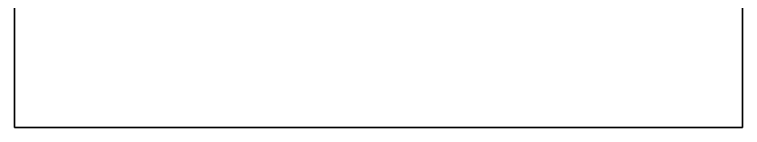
# Model space of a CAD drawing. Header units: millimetres. Extents: x -1.4 to 7, y -4.12 to 5.27.
# Drawn here: x 6 to 7, y 0 to 0.155 of the extents above; entities that cross this region are included whole.
import ezdxf

# ---------------------------------------------------------------- set-up
doc = ezdxf.new("R2010")
doc.units = ezdxf.units.MM

msp = doc.modelspace()

# ---------------------------------------------------------------- linework, layer by layer
for points in [[(7, 1, -1.27), (7, 0, -1.27), (6, 0, -1.27), (6, 1, -1.27)], [(6, 1, -1.27), (6, 0, -1.27), (6, 0, -0.27), (6, 1, -0.27)], [(6, 1, -0.27), (6, 0, -0.27), (7, 0, -0.27), (7, 1, -0.27)], [(7, 0, -0.27), (7, 0, -1.27), (7, 1, -1.27), (7, 1, -0.27)], [(6, 0, -0.27), (6, 0, -1.27), (7, 0, -1.27), (7, 0, -0.27)]]:
    msp.add_3dface(points)

doc.saveas('drawing.dxf')
